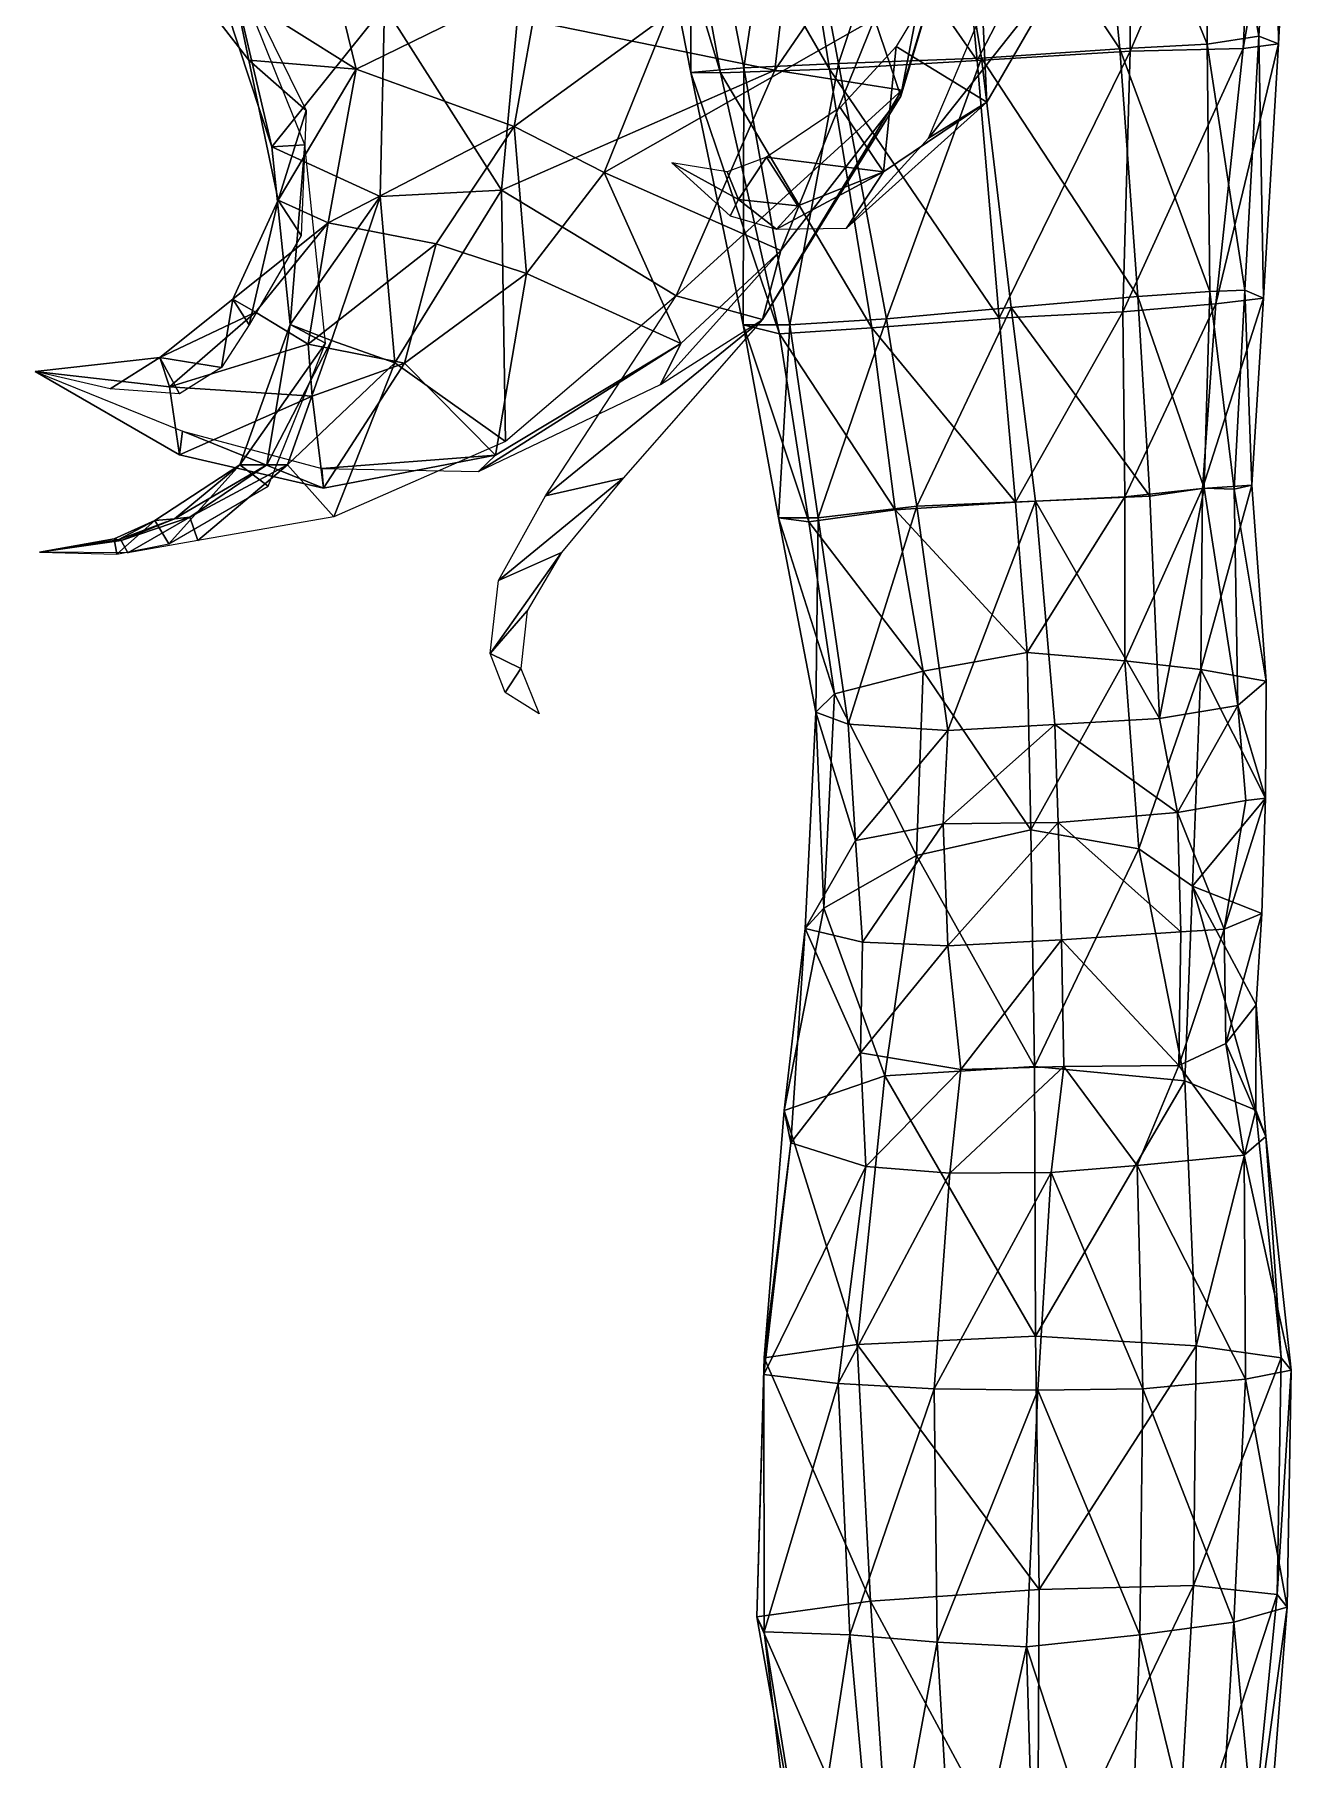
# Model space of a CAD drawing. Extents: x -64 to 64, y 0 to 156.
# Drawn here: x -22.85 to -0.86, y 29.97 to 60.08 of the extents above; entities that cross this region are included whole.
import ezdxf

# ---------------------------------------------------------------- set-up
doc = ezdxf.new("R2010")
doc.units = 0
doc.layers.add('Leg', color=250, linetype='CONTINUOUS')
doc.layers.add('tail_bottom', color=250, linetype='CONTINUOUS')

msp = doc.modelspace()

# ---------------------------------------------------------------- meshes
at = {"layer": 'Leg', "color": 250}
mesh = msp.add_polyface(dxfattribs=at)
corners = [(-2.36906, 59.915249, 4.457319), (-1.468456, 60.054707, 2.506418), (-1.710767, 55.619804, 2.133105), (-7.114652, 64.665314, 7.246016), (-6.309964, 59.667297, 6.469516), (-8.806562, 59.576893, 5.607812), (-9.722851, 64.437004, 6.240615), (-10.459458, 59.499256, 3.721711), (-11.398246, 64.337868, 4.048214), (-6.38724, 59.626167, -5.375882), (-3.712741, 59.79007, -4.88668), (-3.693727, 64.824661, -5.378979), (-6.862126, 64.64946, -5.789281), (-12.34294, 64.272606, 1.041414), (-12.16193, 70.250465, 4.217796), (-3.896263, 59.834381, 5.891017), (-3.578873, 55.507568, 5.152403), (-4.387651, 64.873398, 6.759317), (-2.345548, 64.952362, 5.19402), (-11.386554, 59.418404, 0.860011), (-10.870247, 59.415344, -2.120187), (-11.778334, 64.34745, -2.022486), (-13.348325, 70.109413, 1.287197), (-12.743518, 70.008453, -1.825399), (-9.755929, 64.469894, -4.505884), (-8.964643, 59.474697, -4.224884), (-6.003654, 55.130573, -5.006293), (-0.861738, 64.891159, 0.398925), (-1.486231, 64.931999, -3.152977), (-1.742845, 59.839596, -3.223577), (-1.123451, 59.918659, 0.007322), (-2.216057, 55.380199, -3.05719), (-1.186243, 65.021912, 2.950322), (-1.383862, 55.478653, -0.395391), (-3.839554, 55.239376, -4.547991), (-2.32517, 55.598831, 3.533004)]
mesh.append_faces([[corners[k] for k in face] for face in [(0, 1, 2), (3, 4, 5), (6, 3, 5), (6, 5, 7), (8, 6, 7), (9, 10, 11), (12, 9, 11), (8, 13, 14), (4, 15, 16), (15, 4, 3), (17, 15, 3), (17, 18, 0), (15, 17, 0), (8, 7, 19), (13, 8, 19), (13, 19, 20), (21, 13, 20), (13, 21, 22), (23, 21, 24), (21, 20, 25), (24, 21, 25), (10, 9, 26), (9, 12, 24), (25, 9, 24), (27, 28, 29), (30, 27, 29), (30, 29, 31), (1, 0, 18), (32, 1, 18), (30, 33, 1), (30, 1, 32), (27, 30, 32), (28, 11, 10), (29, 28, 10), (10, 34, 29), (15, 0, 35)]], dxfattribs={"color": 250})
mesh = msp.add_polyface(dxfattribs=at)
corners = [(-1.710767, 55.619804, 2.133105), (-2.32517, 55.598831, 3.533004), (-2.36906, 59.915249, 4.457319), (-7.971074, 55.116077, 4.939702), (-5.789575, 55.314388, 5.834302), (-7.438782, 51.850666, 4.433267), (-6.309964, 59.667297, 6.469516), (-8.806562, 59.576893, 5.607812), (-3.578873, 55.507568, 5.152403), (-3.371682, 52.020359, 4.649372), (-9.65807, 55.016846, 3.265201), (-10.459458, 59.499256, 3.721711), (-9.160978, 51.645439, 2.942968), (-9.855073, 51.64539, 0.209567), (-10.472764, 55.016792, 0.451999), (-11.386554, 59.418404, 0.860011), (-9.839859, 54.856842, -2.157096), (-10.870247, 59.415344, -2.120187), (-8.223156, 54.960205, -3.843994), (-8.964643, 59.474697, -4.224884), (-7.819065, 51.786606, -3.830931), (-9.325469, 51.573441, -2.28563), (-3.839554, 55.239376, -4.547991), (-6.003654, 55.130573, -5.006293), (-5.713863, 51.917976, -4.75853), (-3.712741, 59.79007, -4.88668), (-6.38724, 59.626167, -5.375882), (-1.383862, 55.478653, -0.395391), (-1.123451, 59.918659, 0.007322), (-2.216057, 55.380199, -3.05719), (-1.586971, 52.215946, -0.748028), (-1.896376, 52.147697, 1.700073), (-1.468456, 60.054707, 2.506418), (-1.742845, 59.839596, -3.223577), (-2.452765, 52.1562, -3.165828), (-2.419978, 52.163525, 3.098171), (-3.896263, 59.834381, 5.891017), (-3.810163, 52.010983, -4.448827)]
mesh.append_faces([[corners[k] for k in face] for face in [(0, 1, 2), (3, 4, 5), (6, 4, 3), (7, 6, 3), (4, 8, 9), (4, 6, 8), (10, 11, 7), (3, 10, 7), (12, 10, 3), (13, 14, 10), (11, 10, 14), (15, 11, 14), (16, 17, 15), (14, 16, 15), (18, 19, 17), (16, 18, 17), (20, 18, 16), (16, 14, 21), (22, 23, 24), (22, 25, 23), (19, 18, 23), (26, 19, 23), (23, 18, 24), (27, 28, 29), (0, 27, 30), (31, 0, 30), (27, 0, 32), (22, 29, 33), (34, 30, 27), (29, 34, 27), (1, 0, 31), (35, 1, 31), (8, 1, 35), (9, 8, 35), (8, 36, 1), (29, 22, 37)]], dxfattribs={"color": 250})
mesh = msp.add_polyface(dxfattribs=at)
corners = [(-2.419978, 52.163525, 3.098171), (-3.202977, 48.141434, 4.016845), (-3.371682, 52.020359, 4.649372), (-1.896376, 52.147697, 1.700073), (-1.831674, 48.367493, 1.634457), (-1.336879, 48.792542, -0.93596), (-2.48307, 48.996403, -3.293704), (-1.352143, 46.749466, -0.83856), (-5.789575, 55.314388, 5.834302), (-5.368383, 51.938076, 5.307069), (-7.438782, 51.850666, 4.433267), (-9.160978, 51.645439, 2.942968), (-8.636175, 48.040924, 2.44735), (-9.201982, 48.254482, -0.005665), (-9.855073, 51.64539, 0.209567), (-1.586971, 52.215946, -0.748028), (-3.810267, 49.147694, -4.087609), (-2.452765, 52.1562, -3.165828), (-3.810163, 52.010983, -4.448827), (-5.510666, 49.297184, -4.666215), (-5.713863, 51.917976, -4.75853), (-7.819065, 51.786606, -3.830931), (-7.328669, 48.971012, -3.625213), (-9.325469, 51.573441, -2.28563), (-8.880371, 48.574341, -2.314609), (-5.032379, 48.04026, 5.203443), (-6.900177, 47.930244, 4.131142), (-5.446833, 46.20134, -5.218414), (-7.971074, 55.116077, 4.939702), (-9.65807, 55.016846, 3.265201), (-9.839859, 54.856842, -2.157096), (-10.472764, 55.016792, 0.451999), (-3.839554, 55.239376, -4.547991), (-8.223156, 54.960205, -3.843994), (-2.216057, 55.380199, -3.05719)]
mesh.append_faces([[corners[k] for k in face] for face in [(0, 1, 2), (3, 4, 0), (4, 1, 0), (5, 6, 7), (8, 9, 10), (11, 12, 13), (14, 11, 13), (5, 4, 3), (15, 5, 3), (16, 6, 17), (18, 16, 17), (19, 16, 18), (20, 19, 18), (21, 22, 19), (20, 21, 19), (23, 24, 22), (21, 23, 22), (9, 25, 26), (10, 9, 26), (19, 27, 16), (19, 22, 27), (9, 2, 1), (25, 9, 1), (9, 8, 2), (10, 11, 28), (12, 11, 10), (26, 12, 10), (14, 13, 24), (23, 14, 24), (11, 14, 29), (23, 21, 30), (31, 14, 23), (18, 32, 20), (33, 21, 20), (6, 5, 15), (17, 6, 15), (17, 34, 18)]], dxfattribs={"color": 250})
mesh = msp.add_polyface(dxfattribs=at)
corners = [(-3.202977, 48.141434, 4.016845), (-1.831674, 48.367493, 1.634457), (-2.886668, 46.499229, 4.280777), (-2.070649, 44.462292, 1.800362), (-2.826851, 44.420914, 3.984961), (-1.694458, 46.708595, 1.923235), (-8.39125, 44.237309, 2.393356), (-9.392247, 44.473682, -0.286047), (-8.508965, 46.01162, 2.505775), (-9.201982, 48.254482, -0.005665), (-8.636175, 48.040924, 2.44735), (-1.352143, 46.749466, -0.83856), (-2.48307, 48.996403, -3.293704), (-2.62462, 45.218166, -3.345824), (-1.4153, 44.73999, -0.8888), (-1.514399, 43.146889, -1.1922), (-1.336879, 48.792542, -0.93596), (-3.810267, 49.147694, -4.087609), (-3.564133, 45.868538, -4.72301), (-5.446833, 46.20134, -5.218414), (-5.386706, 42.067474, -6.434634), (-7.448234, 45.753647, -4.305013), (-7.328669, 48.971012, -3.625213), (-8.880371, 48.574341, -2.314609), (-9.063634, 44.831261, -2.819921), (-4.912653, 44.276432, 5.014161), (-4.97057, 46.328548, 5.301176), (-6.896452, 44.172924, 4.090159), (-6.977268, 46.302441, 4.419573), (-5.032379, 48.04026, 5.203443), (-6.900177, 47.930244, 4.131142)]
mesh.append_faces([[corners[k] for k in face] for face in [(0, 1, 2), (3, 4, 2), (3, 2, 5), (2, 1, 5), (6, 7, 8), (9, 10, 8), (7, 9, 8), (11, 12, 13), (14, 11, 13), (15, 14, 13), (3, 5, 11), (14, 3, 11), (11, 5, 1), (16, 11, 1), (12, 17, 18), (13, 12, 18), (18, 19, 20), (19, 18, 17), (19, 21, 20), (22, 21, 19), (23, 24, 21), (22, 23, 21), (4, 25, 26), (2, 4, 26), (27, 28, 26), (25, 27, 26), (2, 26, 29), (0, 2, 29), (29, 26, 28), (30, 29, 28), (30, 28, 8), (10, 30, 8), (28, 27, 6), (8, 28, 6), (24, 23, 9), (7, 24, 9)]], dxfattribs={"color": 250})
mesh = msp.add_polyface(dxfattribs=at)
corners = [(-2.826851, 44.420914, 3.984961), (-2.070649, 44.462292, 1.800362), (-2.86443, 42.085899, 3.120115), (-1.724316, 40.519287, 0.95342), (-3.590817, 40.336693, 2.65572), (-9.392247, 44.473682, -0.286047), (-9.641301, 40.73399, -0.769803), (-9.756708, 41.301479, -3.252434), (-1.521898, 41.303688, -3.821701), (-1.343999, 40.845489, -1.3368), (-1.514399, 43.146889, -1.1922), (-2.042428, 42.467987, 1.273914), (-8.331717, 40.324589, 1.253317), (-8.425529, 42.306896, 1.866009), (-8.39125, 44.237309, 2.393356), (-6.673731, 42.013103, 3.361713), (-6.863218, 40.204193, 2.698419), (-9.063634, 44.831261, -2.819921), (-2.62462, 45.218166, -3.345824), (-4.874531, 42.070408, 4.102914), (-5.095618, 40.214996, 3.54752), (-1.4153, 44.73999, -0.8888), (-3.564133, 45.868538, -4.72301), (-2.759306, 41.816875, -5.868732), (-5.386706, 42.067474, -6.434634), (-7.448234, 45.753647, -4.305013), (-8.001408, 41.903976, -5.422234), (-5.368298, 37.359486, -7.134502), (-8.483098, 37.215584, -6.080303), (-4.912653, 44.276432, 5.014161), (-6.896452, 44.172924, 4.090159)]
mesh.append_faces([[corners[k] for k in face] for face in [(0, 1, 2), (3, 4, 2), (5, 6, 7), (8, 9, 10), (3, 2, 11), (2, 1, 11), (12, 6, 13), (5, 14, 13), (6, 5, 13), (12, 13, 15), (16, 12, 15), (5, 7, 17), (8, 10, 18), (19, 2, 4), (20, 19, 4), (11, 10, 9), (3, 11, 9), (21, 10, 11), (1, 21, 11), (18, 22, 23), (8, 18, 23), (23, 22, 24), (25, 26, 24), (26, 25, 17), (7, 26, 17), (23, 24, 27), (28, 26, 7), (27, 24, 26), (29, 0, 2), (19, 29, 2), (16, 15, 19), (20, 16, 19), (29, 19, 15), (30, 29, 15), (13, 14, 30), (15, 13, 30)]], dxfattribs={"color": 250})
mesh = msp.add_polyface(dxfattribs=at)
corners = [(-5.368298, 37.359486, -7.134502), (-8.483098, 37.215584, -6.080303), (-5.300897, 32.936085, -7.245102), (-2.559797, 37.189285, -6.811801), (-10.106699, 36.984085, -4.185503), (-10.1088, 36.693684, -1.749903), (-10.231999, 32.458286, -4.570603), (-8.250698, 32.734085, -6.444303), (-1.075797, 36.980587, -4.7858), (-2.608096, 33.008484, -6.687701), (-7.1376, 36.438786, 2.045399), (-5.3248, 36.415283, 2.6704), (-7.0862, 32.018486, 1.751699), (-1.149796, 32.853085, -4.7976), (-1.521898, 41.303688, -3.821701), (-2.759306, 41.816875, -5.868732), (-9.756708, 41.301479, -3.252434), (-8.001408, 41.903976, -5.422234), (-8.8135, 36.535385, 0.311998), (-10.107199, 32.200787, -2.145002), (-1.698699, 36.608089, 0.113), (-0.904298, 36.76759, -2.3641), (-0.970197, 32.627285, -2.470299), (-8.6117, 32.146385, -0.075601), (-3.491499, 36.443089, 1.7203), (-3.547899, 32.144783, 1.4882), (-1.902598, 32.368885, -0.202899), (-5.095618, 40.214996, 3.54752), (-3.590817, 40.336693, 2.65572), (-6.863218, 40.204193, 2.698419), (-8.331717, 40.324589, 1.253317), (-9.641301, 40.73399, -0.769803), (-1.724316, 40.519287, 0.95342), (-1.343999, 40.845489, -1.3368)]
mesh.append_faces([[corners[k] for k in face] for face in [(0, 1, 2), (3, 0, 2), (4, 5, 6), (2, 1, 7), (8, 3, 9), (3, 2, 9), (10, 11, 12), (13, 8, 9), (14, 15, 3), (8, 14, 3), (3, 15, 0), (4, 1, 16), (1, 0, 17), (5, 18, 19), (20, 21, 22), (18, 10, 23), (11, 24, 25), (24, 20, 26), (21, 8, 13), (27, 28, 24), (11, 27, 24), (10, 29, 27), (11, 10, 27), (18, 30, 29), (10, 18, 29), (30, 18, 5), (31, 30, 5), (4, 16, 31), (5, 4, 31), (7, 1, 4), (28, 32, 20), (24, 28, 20), (21, 20, 32), (33, 21, 32), (8, 21, 33), (14, 8, 33)]], dxfattribs={"color": 250})
mesh = msp.add_polyface(dxfattribs=at)
corners = [(-10.231999, 32.458286, -4.570603), (-7.867597, 27.080883, -5.937302), (-8.250698, 32.734085, -6.444303), (-7.0862, 32.018486, 1.751699), (-5.526899, 31.935785, 2.5574), (-6.753398, 26.394085, 1.2482), (-10.1088, 36.693684, -1.749903), (-10.107199, 32.200787, -2.145002), (-9.250597, 26.908882, -4.526902), (-5.334596, 27.328182, -6.620602), (-2.608096, 33.008484, -6.687701), (-5.300897, 32.936085, -7.245102), (-8.6117, 32.146385, -0.075601), (-8.102998, 26.510283, -0.283601), (-9.445998, 26.682983, -2.387502), (-5.3248, 36.415283, 2.6704), (-3.750598, 26.561686, 1.100501), (-5.359499, 26.373384, 1.9697), (-2.932996, 27.358685, -5.943501), (-3.547899, 32.144783, 1.4882), (-8.8135, 36.535385, 0.311998), (-1.902598, 32.368885, -0.202899), (-1.698699, 36.608089, 0.113), (-0.970197, 32.627285, -2.470299), (-7.1376, 36.438786, 2.045399), (-3.491499, 36.443089, 1.7203), (-0.904298, 36.76759, -2.3641), (-1.149796, 32.853085, -4.7976), (-1.416296, 27.031185, -2.362499), (-2.230897, 26.744385, -0.312699), (-1.707396, 27.243784, -4.4109), (-3.341795, 22.880182, -5.4407), (-5.262995, 22.862783, -6.170901), (-10.106699, 36.984085, -4.185503)]
mesh.append_faces([[corners[k] for k in face] for face in [(0, 1, 2), (3, 4, 5), (6, 7, 0), (8, 1, 0), (9, 10, 11), (12, 13, 14), (14, 7, 12), (3, 15, 4), (16, 17, 4), (18, 10, 9), (5, 4, 17), (4, 19, 16), (20, 12, 7), (21, 22, 23), (24, 3, 12), (4, 15, 19), (19, 25, 21), (23, 26, 27), (21, 23, 28), (29, 21, 28), (3, 5, 13), (12, 3, 13), (19, 21, 29), (16, 19, 29), (23, 27, 30), (28, 23, 30), (18, 31, 30), (27, 10, 18), (30, 27, 18), (9, 1, 32), (8, 0, 7), (14, 8, 7), (0, 2, 33), (9, 11, 2), (1, 9, 2), (18, 9, 32)]], dxfattribs={"color": 250})
at = {"layer": 'tail_bottom', "color": 250}
mesh = msp.add_polyface(dxfattribs=at)
corners = [(-14.691942, 57.36369, -12.614027), (-14.415241, 60.371998, -10.865522), (-9.921529, 59.457998, -12.684227), (-9.921529, 59.457998, -12.684227), (-14.415241, 60.371998, -10.865522), (-9.400027, 63.917211, -11.029922), (-15.016242, 64.186608, -9.347518), (-9.400027, 63.917211, -11.029922), (-14.415241, 60.371998, -10.865522), (-7.702423, 59.111994, -18.467741), (-11.644633, 55.522588, -14.573432), (-9.921529, 59.457998, -12.684227), (-9.400027, 63.917211, -11.029922), (-6.73882, 64.09511, -17.29954), (-9.921529, 59.457998, -12.684227), (-7.702423, 59.111994, -18.467741), (-9.921529, 59.457998, -12.684227), (-6.73882, 64.09511, -17.29954), (-8.177724, 60.3528, -23.719957), (-12.898136, 57.675991, -24.856659), (-9.812029, 56.313886, -23.295256), (-11.787633, 60.426098, -26.026663), (-14.469241, 58.476395, -23.533556), (-12.898136, 57.675991, -24.856659), (-8.177724, 60.3528, -23.719957), (-11.787633, 60.426098, -26.026663), (-12.898136, 57.675991, -24.856659), (-14.011739, 61.054199, -24.78756), (-14.469241, 58.476395, -23.533556), (-11.787633, 60.426098, -26.026663), (-7.716922, 59.005396, -20.144447), (-8.177724, 60.3528, -23.719957), (-9.812029, 56.313886, -23.295256), (-14.469241, 58.476395, -23.533556), (-14.011739, 61.054199, -24.78756), (-17.229147, 59.478893, -23.726957), (-7.236421, 58.269693, -20.87505), (-4.799714, 61.358603, -20.068348), (-6.214518, 58.898195, -22.201454), (-7.236421, 58.269693, -20.87505), (-6.016018, 61.148901, -18.851744), (-4.799714, 61.358603, -20.068348), (-7.801522, 59.8701, -23.346355), (-6.214518, 58.898195, -22.201454), (-6.375119, 62.233908, -21.515652), (-4.799714, 61.358603, -20.068348), (-6.375119, 62.233908, -21.515652), (-6.214518, 58.898195, -22.201454), (-8.779725, 58.810495, -24.63316), (-8.022823, 57.687192, -24.169857), (-7.801522, 59.8701, -23.346355), (-6.214518, 58.898195, -22.201454), (-7.801522, 59.8701, -23.346355), (-8.022823, 57.687192, -24.169857), (-8.779725, 58.810495, -24.63316), (-10.062829, 57.942792, -26.124563), (-8.022823, 57.687192, -24.169857), (-6.375119, 62.233908, -21.515652), (-4.799714, 61.358603, -20.068348), (-5.490916, 64.934412, -20.154947), (-4.081312, 64.47671, -18.583042), (-5.490916, 64.934412, -20.154947), (-4.799714, 61.358603, -20.068348), (-5.290715, 64.476107, -17.36574), (-4.081312, 64.47671, -18.583042), (-6.016018, 61.148901, -18.851744), (-4.799714, 61.358603, -20.068348), (-6.016018, 61.148901, -18.851744), (-4.081312, 64.47671, -18.583042), (-14.011739, 61.054199, -24.78756), (-11.787633, 60.426098, -26.026663), (-13.711938, 63.444904, -26.025164), (-11.129432, 63.563706, -26.991365), (-13.711938, 63.444904, -26.025164), (-11.787633, 60.426098, -26.026663), (-13.751738, 66.058205, -27.087564), (-13.711938, 63.444904, -26.025164), (-11.129432, 63.563706, -26.991365), (-13.711938, 63.444904, -26.025164), (-13.751738, 66.058205, -27.087564), (-18.369551, 63.580504, -26.576164), (-11.787633, 60.426098, -26.026663), (-8.177724, 60.3528, -23.719957), (-11.129432, 63.563706, -26.991365), (-7.636322, 63.220907, -24.412859), (-11.129432, 63.563706, -26.991365), (-8.177724, 60.3528, -23.719957), (-7.636322, 63.220907, -24.412859), (-7.520421, 66.537019, -24.800959), (-11.129432, 63.563706, -26.991365), (-6.79562, 62.111803, -20.404247), (-6.73882, 64.09511, -17.29954), (-6.002217, 65.406107, -20.483648), (-6.79562, 62.111803, -20.404247), (-6.002217, 65.406107, -20.483648), (-7.636322, 63.220907, -24.412859), (-6.79562, 62.111803, -20.404247), (-7.716922, 59.005396, -20.144447), (-7.702423, 59.111994, -18.467741), (-6.79562, 62.111803, -20.404247), (-7.702423, 59.111994, -18.467741), (-6.73882, 64.09511, -17.29954), (-6.79562, 62.111803, -20.404247), (-7.636322, 63.220907, -24.412859), (-8.177724, 60.3528, -23.719957), (-6.79562, 62.111803, -20.404247), (-8.177724, 60.3528, -23.719957), (-7.716922, 59.005396, -20.144447), (-13.711938, 63.444904, -26.025164), (-17.785049, 61.743202, -25.286261), (-14.011739, 61.054199, -24.78756), (-17.247048, 64.015511, -12.068925), (-15.016242, 64.186608, -9.347518), (-14.415241, 60.371998, -10.865522), (-16.736748, 60.569096, -12.854028), (-17.247048, 64.015511, -12.068925), (-14.415241, 60.371998, -10.865522), (-14.691942, 57.36369, -12.614027), (-16.736748, 60.569096, -12.854028), (-14.415241, 60.371998, -10.865522), (-14.691942, 57.36369, -12.614027), (-16.812248, 57.254791, -14.08053), (-16.736748, 60.569096, -12.854028)]
mesh.append_faces([[corners[k] for k in face] for face in [(0, 1, 2), (3, 4, 5), (6, 7, 8), (9, 10, 11), (12, 13, 14), (15, 16, 17), (18, 19, 20), (21, 22, 23), (24, 25, 26), (27, 28, 29), (30, 31, 32), (33, 34, 35), (36, 37, 38), (39, 40, 41), (42, 43, 44), (45, 46, 47), (48, 49, 50), (51, 52, 53), (54, 55, 56), (57, 58, 59), (60, 61, 62), (63, 64, 65), (66, 67, 68), (69, 70, 71), (72, 73, 74), (75, 76, 77), (78, 79, 80), (81, 82, 83), (84, 85, 86), (87, 88, 89), (90, 91, 92), (93, 94, 95), (96, 97, 98), (99, 100, 101), (102, 103, 104), (105, 106, 107), (108, 109, 110), (111, 112, 113), (114, 115, 116), (117, 118, 119), (120, 121, 122)]], dxfattribs={"color": 250})
mesh = msp.add_polyface(dxfattribs=at)
corners = [(-18.704853, 58.122589, -14.978133), (-18.381252, 55.017581, -15.544435), (-18.126951, 58.157489, -17.612341), (-17.76445, 54.694183, -17.128637), (-18.126951, 58.157489, -17.612341), (-18.381252, 55.017581, -15.544435), (-16.389145, 54.347381, -24.195356), (-15.831045, 56.425884, -23.341755), (-18.066652, 54.675582, -24.011557), (-18.001152, 53.768478, -24.318459), (-16.389145, 54.347381, -24.195356), (-18.066652, 54.675582, -24.011557), (-18.126951, 58.157489, -17.612341), (-19.521456, 61.630302, -18.018642), (-18.704853, 58.122589, -14.978133), (-19.869255, 61.655799, -14.343032), (-18.704853, 58.122589, -14.978133), (-19.521456, 61.630302, -18.018642), (-19.869255, 61.655799, -14.343032), (-19.521456, 61.630302, -18.018642), (-21.085859, 64.496909, -14.151231), (-21.690762, 65.065207, -18.033642), (-21.085859, 64.496909, -14.151231), (-19.521456, 61.630302, -18.018642), (-18.101452, 58.753791, -18.461342), (-19.104954, 59.633491, -21.795351), (-19.521456, 61.630302, -18.018642), (-20.634657, 61.613799, -22.601154), (-19.521456, 61.630302, -18.018642), (-19.104954, 59.633491, -21.795351), (-18.191952, 56.575385, -19.507246), (-18.591652, 57.190089, -21.817751), (-18.101452, 58.753791, -18.461342), (-19.104954, 59.633491, -21.795351), (-18.101452, 58.753791, -18.461342), (-18.591652, 57.190089, -21.817751), (-19.387356, 55.459884, -22.699154), (-18.591652, 57.190089, -21.817751), (-19.100153, 55.014281, -20.946949), (-18.191952, 56.575385, -19.507246), (-19.100153, 55.014281, -20.946949), (-18.591652, 57.190089, -21.817751), (-17.785049, 61.743202, -25.286261), (-17.229147, 59.478893, -23.726957), (-14.011739, 61.054199, -24.78756), (-17.229147, 59.478893, -23.726957), (-17.785049, 61.743202, -25.286261), (-20.634657, 61.613799, -22.601154), (-19.104954, 59.633491, -21.795351), (-17.229147, 59.478893, -23.726957), (-20.634657, 61.613799, -22.601154), (-18.591652, 57.190089, -21.817751), (-17.229147, 59.478893, -23.726957), (-19.104954, 59.633491, -21.795351), (-18.369551, 63.580504, -26.576164), (-20.634657, 61.613799, -22.601154), (-17.785049, 61.743202, -25.286261), (-18.369551, 63.580504, -26.576164), (-22.848364, 64.090208, -23.856157), (-20.634657, 61.613799, -22.601154), (-22.848364, 64.090208, -23.856157), (-21.690762, 65.065207, -18.033642), (-19.521456, 61.630302, -18.018642), (-22.848364, 64.090208, -23.856157), (-19.521456, 61.630302, -18.018642), (-20.634657, 61.613799, -22.601154), (-17.72265, 56.795684, -23.193855), (-17.229147, 59.478893, -23.726957), (-18.591652, 57.190089, -21.817751), (-17.72265, 56.795684, -23.193855), (-14.469241, 58.476395, -23.533556), (-17.229147, 59.478893, -23.726957), (-17.72265, 56.795684, -23.193855), (-18.066652, 54.675582, -24.011557), (-15.831045, 56.425884, -23.341755), (-17.72265, 56.795684, -23.193855), (-18.591652, 57.190089, -21.817751), (-19.387356, 55.459884, -22.699154), (-18.986153, 55.234881, -23.096355), (-20.493357, 53.934077, -24.79006), (-18.066652, 54.675582, -24.011557), (-18.986153, 55.234881, -23.096355), (-19.387356, 55.459884, -22.699154), (-20.660158, 54.444979, -23.780956), (-18.986153, 55.234881, -23.096355), (-20.660158, 54.444979, -23.780956), (-20.493357, 53.934077, -24.79006), (-18.986153, 55.234881, -23.096355), (-17.72265, 56.795684, -23.193855), (-19.387356, 55.459884, -22.699154), (-18.986153, 55.234881, -23.096355), (-18.066652, 54.675582, -24.011557), (-17.72265, 56.795684, -23.193855), (-13.711938, 63.444904, -26.025164), (-18.369551, 63.580504, -26.576164), (-17.785049, 61.743202, -25.286261), (-19.579855, 54.266379, -21.816151), (-19.387356, 55.459884, -22.699154), (-19.100153, 55.014281, -20.946949), (-19.579855, 54.266379, -21.816151), (-20.660158, 54.444979, -23.780956), (-19.387356, 55.459884, -22.699154), (-17.247048, 64.015511, -12.068925), (-19.869255, 61.655799, -14.343032), (-21.085859, 64.496909, -14.151231), (-16.736748, 60.569096, -12.854028), (-19.869255, 61.655799, -14.343032), (-17.247048, 64.015511, -12.068925), (-16.736748, 60.569096, -12.854028), (-18.704853, 58.122589, -14.978133), (-19.869255, 61.655799, -14.343032), (-18.704853, 58.122589, -14.978133), (-16.736748, 60.569096, -12.854028), (-16.812248, 57.254791, -14.08053), (-16.812248, 57.254791, -14.08053), (-18.381252, 55.017581, -15.544435), (-18.704853, 58.122589, -14.978133), (-18.381252, 55.017581, -15.544435), (-16.812248, 57.254791, -14.08053), (-17.65995, 54.738681, -14.743833), (-16.554247, 54.34898, -14.290132), (-17.65995, 54.738681, -14.743833), (-16.812248, 57.254791, -14.08053)]
mesh.append_faces([[corners[k] for k in face] for face in [(0, 1, 2), (3, 4, 5), (6, 7, 8), (9, 10, 11), (12, 13, 14), (15, 16, 17), (18, 19, 20), (21, 22, 23), (24, 25, 26), (27, 28, 29), (30, 31, 32), (33, 34, 35), (36, 37, 38), (39, 40, 41), (42, 43, 44), (45, 46, 47), (48, 49, 50), (51, 52, 53), (54, 55, 56), (57, 58, 59), (60, 61, 62), (63, 64, 65), (66, 67, 68), (69, 70, 71), (72, 73, 74), (75, 76, 77), (78, 79, 80), (81, 82, 83), (84, 85, 86), (87, 88, 89), (90, 91, 92), (93, 94, 95), (96, 97, 98), (99, 100, 101), (102, 103, 104), (105, 106, 107), (108, 109, 110), (111, 112, 113), (114, 115, 116), (117, 118, 119), (120, 121, 122)]], dxfattribs={"color": 250})
mesh = msp.add_polyface(dxfattribs=at)
corners = [(-14.623542, 52.97638, -15.187534), (-14.691942, 57.36369, -12.614027), (-11.644633, 55.522588, -14.573432), (-16.554247, 54.34898, -14.290132), (-14.691942, 57.36369, -12.614027), (-14.623542, 52.97638, -15.187534), (-15.094943, 52.455273, -22.083954), (-14.796741, 52.738178, -23.959757), (-17.82785, 52.504272, -23.677258), (-11.644633, 55.522588, -14.573432), (-14.691942, 57.36369, -12.614027), (-9.921529, 59.457998, -12.684227), (-7.702423, 59.111994, -18.467741), (-10.135429, 55.108583, -19.936346), (-11.644633, 55.522588, -14.573432), (-14.25594, 55.909687, -24.356659), (-12.898136, 57.675991, -24.856659), (-14.469241, 58.476395, -23.533556), (-14.25594, 55.909687, -24.356659), (-14.469241, 58.476395, -23.533556), (-15.831045, 56.425884, -23.341755), (-11.558333, 54.689381, -23.384756), (-9.812029, 56.313886, -23.295256), (-12.898136, 57.675991, -24.856659), (-11.558333, 54.689381, -23.384756), (-14.25594, 55.909687, -24.356659), (-14.796741, 52.738178, -23.959757), (-11.558333, 54.689381, -23.384756), (-12.898136, 57.675991, -24.856659), (-14.25594, 55.909687, -24.356659), (-12.568736, 52.338074, -20.86685), (-13.92674, 52.030476, -18.265343), (-10.135429, 55.108583, -19.936346), (-11.644633, 55.522588, -14.573432), (-10.135429, 55.108583, -19.936346), (-13.92674, 52.030476, -18.265343), (-10.135429, 55.108583, -19.936346), (-9.812029, 56.313886, -23.295256), (-11.917435, 53.971383, -20.376047), (-11.558333, 54.689381, -23.384756), (-11.917435, 53.971383, -20.376047), (-9.812029, 56.313886, -23.295256), (-15.094943, 52.455273, -22.083954), (-11.558333, 54.689381, -23.384756), (-14.796741, 52.738178, -23.959757), (-11.558333, 54.689381, -23.384756), (-15.094943, 52.455273, -22.083954), (-11.917435, 53.971383, -20.376047), (-16.389145, 54.347381, -24.195356), (-14.25594, 55.909687, -24.356659), (-15.831045, 56.425884, -23.341755), (-16.389145, 54.347381, -24.195356), (-14.796741, 52.738178, -23.959757), (-14.25594, 55.909687, -24.356659), (-7.716922, 59.005396, -20.144447), (-10.135429, 55.108583, -19.936346), (-7.702423, 59.111994, -18.467741), (-7.716922, 59.005396, -20.144447), (-9.812029, 56.313886, -23.295256), (-10.135429, 55.108583, -19.936346), (-16.554247, 54.34898, -14.290132), (-14.623542, 52.97638, -15.187534), (-17.62085, 51.660972, -14.615533), (-14.628342, 48.596767, -22.509054), (-14.353141, 49.012768, -22.727055), (-14.03734, 48.222565, -23.731256), (-14.890443, 49.277565, -21.286949), (-14.244841, 50.020771, -22.096254), (-14.353141, 49.012768, -22.727055), (-14.628342, 48.596767, -22.509054), (-14.890443, 49.277565, -21.286949), (-14.353141, 49.012768, -22.727055), (-12.568736, 52.338074, -20.86685), (-13.64714, 51.037575, -21.475952), (-14.742742, 50.550671, -19.774345), (-14.742742, 50.550671, -19.774345), (-13.92674, 52.030476, -18.265343), (-12.568736, 52.338074, -20.86685), (-14.244841, 50.020771, -22.096254), (-14.890443, 49.277565, -21.286949), (-13.64714, 51.037575, -21.475952), (-14.742742, 50.550671, -19.774345), (-13.64714, 51.037575, -21.475952), (-14.890443, 49.277565, -21.286949), (-8.022823, 57.687192, -24.169857), (-8.670324, 56.699189, -23.293055), (-6.214518, 58.898195, -22.201454), (-7.236421, 58.269693, -20.87505), (-6.214518, 58.898195, -22.201454), (-8.670324, 56.699189, -23.293055), (-9.515028, 57.089391, -25.944063), (-8.022823, 57.687192, -24.169857), (-10.062829, 57.942792, -26.124563), (-9.515028, 57.089391, -25.944063), (-9.888928, 56.684991, -25.789364), (-8.022823, 57.687192, -24.169857), (-8.670324, 56.699189, -23.293055), (-8.022823, 57.687192, -24.169857), (-9.888928, 56.684991, -25.789364), (-17.72265, 56.795684, -23.193855), (-15.831045, 56.425884, -23.341755), (-14.469241, 58.476395, -23.533556), (-10.555831, 57.20229, -27.125967), (-11.718634, 57.84219, -27.726868), (-10.69923, 56.91549, -27.043566), (-9.515028, 57.089391, -25.944063), (-10.555831, 57.20229, -27.125967), (-9.888928, 56.684991, -25.789364), (-10.69923, 56.91549, -27.043566), (-9.888928, 56.684991, -25.789364), (-10.555831, 57.20229, -27.125967), (-10.75133, 57.684491, -27.115168), (-11.718634, 57.84219, -27.726868), (-10.555831, 57.20229, -27.125967), (-10.062829, 57.942792, -26.124563), (-10.555831, 57.20229, -27.125967), (-9.515028, 57.089391, -25.944063), (-10.75133, 57.684491, -27.115168), (-10.555831, 57.20229, -27.125967), (-10.062829, 57.942792, -26.124563), (-16.812248, 57.254791, -14.08053), (-14.691942, 57.36369, -12.614027), (-16.554247, 54.34898, -14.290132)]
mesh.append_faces([[corners[k] for k in face] for face in [(0, 1, 2), (3, 4, 5), (6, 7, 8), (9, 10, 11), (12, 13, 14), (15, 16, 17), (18, 19, 20), (21, 22, 23), (24, 25, 26), (27, 28, 29), (30, 31, 32), (33, 34, 35), (36, 37, 38), (39, 40, 41), (42, 43, 44), (45, 46, 47), (48, 49, 50), (51, 52, 53), (54, 55, 56), (57, 58, 59), (60, 61, 62), (63, 64, 65), (66, 67, 68), (69, 70, 71), (72, 73, 74), (75, 76, 77), (78, 79, 80), (81, 82, 83), (84, 85, 86), (87, 88, 89), (90, 91, 92), (93, 94, 95), (96, 97, 98), (99, 100, 101), (102, 103, 104), (105, 106, 107), (108, 109, 110), (111, 112, 113), (114, 115, 116), (117, 118, 119), (120, 121, 122)]], dxfattribs={"color": 250})
mesh = msp.add_polyface(dxfattribs=at)
corners = [(-20.315958, 52.747176, -25.040161), (-20.493357, 53.934077, -24.79006), (-22.834764, 54.197882, -25.747763), (-20.264658, 53.158976, -24.393358), (-20.315958, 52.747176, -25.040161), (-22.834764, 54.197882, -25.747763), (-17.801349, 52.161372, -24.510859), (-17.82785, 52.504272, -23.677258), (-14.796741, 52.738178, -23.959757), (-17.82785, 52.504272, -23.677258), (-17.801349, 52.161372, -24.510859), (-20.264658, 53.158976, -24.393358), (-20.315958, 52.747176, -25.040161), (-20.264658, 53.158976, -24.393358), (-17.801349, 52.161372, -24.510859), (-16.389145, 54.347381, -24.195356), (-17.801349, 52.161372, -24.510859), (-14.796741, 52.738178, -23.959757), (-18.001152, 53.768478, -24.318459), (-18.066652, 54.675582, -24.011557), (-20.493357, 53.934077, -24.79006), (-18.001152, 53.768478, -24.318459), (-20.315958, 52.747176, -25.040161), (-17.801349, 52.161372, -24.510859), (-18.001152, 53.768478, -24.318459), (-20.493357, 53.934077, -24.79006), (-20.315958, 52.747176, -25.040161), (-18.001152, 53.768478, -24.318459), (-17.801349, 52.161372, -24.510859), (-16.389145, 54.347381, -24.195356), (-20.660158, 54.444979, -23.780956), (-22.834764, 54.197882, -25.747763), (-20.493357, 53.934077, -24.79006), (-20.138258, 51.654574, -14.270931), (-18.431351, 52.570976, -14.467632), (-19.994957, 51.251174, -14.191332), (-17.62085, 51.660972, -14.615533), (-19.994957, 51.251174, -14.191332), (-18.431351, 52.570976, -14.467632), (-18.431351, 52.570976, -14.467632), (-16.554247, 54.34898, -14.290132), (-17.62085, 51.660972, -14.615533), (-18.381252, 55.017581, -15.544435), (-19.264456, 52.569179, -15.372734), (-17.76445, 54.694183, -17.128637), (-18.765253, 52.199573, -16.409838), (-17.76445, 54.694183, -17.128637), (-19.264456, 52.569179, -15.372734), (-19.264456, 52.569179, -15.372734), (-20.502758, 51.189273, -15.279735), (-18.765253, 52.199573, -16.409838), (-20.743959, 51.596072, -14.780132), (-20.502758, 51.189273, -15.279735), (-19.264456, 52.569179, -15.372734), (-21.45726, 51.275973, -14.404531), (-22.759365, 51.04407, -13.68013), (-21.407661, 51.008269, -14.635432), (-20.743959, 51.596072, -14.780132), (-21.407661, 51.008269, -14.635432), (-20.502758, 51.189273, -15.279735), (-21.45726, 51.275973, -14.404531), (-21.407661, 51.008269, -14.635432), (-20.743959, 51.596072, -14.780132), (-21.219358, 51.032267, -13.97103), (-22.759365, 51.04407, -13.68013), (-21.335861, 51.247973, -13.991631), (-21.335861, 51.247973, -13.991631), (-20.138258, 51.654574, -14.270931), (-21.219358, 51.032267, -13.97103), (-19.994957, 51.251174, -14.191332), (-21.219358, 51.032267, -13.97103), (-20.138258, 51.654574, -14.270931), (-19.579855, 54.266379, -21.816151), (-20.318857, 53.808978, -23.057755), (-20.660158, 54.444979, -23.780956), (-21.525162, 53.897276, -24.285358), (-20.660158, 54.444979, -23.780956), (-20.318857, 53.808978, -23.057755), (-21.525162, 53.897276, -24.285358), (-22.834764, 54.197882, -25.747763), (-20.660158, 54.444979, -23.780956), (-17.65995, 54.738681, -14.743833), (-18.792353, 52.570178, -14.859834), (-18.381252, 55.017581, -15.544435), (-19.264456, 52.569179, -15.372734), (-18.381252, 55.017581, -15.544435), (-18.792353, 52.570178, -14.859834), (-17.65995, 54.738681, -14.743833), (-16.554247, 54.34898, -14.290132), (-18.431351, 52.570976, -14.467632), (-18.431351, 52.570976, -14.467632), (-18.792353, 52.570178, -14.859834), (-17.65995, 54.738681, -14.743833), (-18.792353, 52.570178, -14.859834), (-20.400658, 51.629271, -14.491532), (-19.264456, 52.569179, -15.372734), (-20.743959, 51.596072, -14.780132), (-19.264456, 52.569179, -15.372734), (-20.400658, 51.629271, -14.491532), (-18.792353, 52.570178, -14.859834), (-18.431351, 52.570976, -14.467632), (-20.138258, 51.654574, -14.270931), (-20.138258, 51.654574, -14.270931), (-20.400658, 51.629271, -14.491532), (-18.792353, 52.570178, -14.859834), (-20.400658, 51.629271, -14.491532), (-21.38846, 51.260073, -14.170531), (-20.743959, 51.596072, -14.780132), (-21.45726, 51.275973, -14.404531), (-20.743959, 51.596072, -14.780132), (-21.38846, 51.260073, -14.170531), (-20.400658, 51.629271, -14.491532), (-20.138258, 51.654574, -14.270931), (-21.335861, 51.247973, -13.991631), (-21.335861, 51.247973, -13.991631), (-21.38846, 51.260073, -14.170531), (-20.400658, 51.629271, -14.491532), (-21.335861, 51.247973, -13.991631), (-22.759365, 51.04407, -13.68013), (-21.38846, 51.260073, -14.170531), (-22.759365, 51.04407, -13.68013), (-21.45726, 51.275973, -14.404531), (-21.38846, 51.260073, -14.170531)]
mesh.append_faces([[corners[k] for k in face] for face in [(0, 1, 2), (3, 4, 5), (6, 7, 8), (9, 10, 11), (12, 13, 14), (15, 16, 17), (18, 19, 20), (21, 22, 23), (24, 25, 26), (27, 28, 29), (30, 31, 32), (33, 34, 35), (36, 37, 38), (39, 40, 41), (42, 43, 44), (45, 46, 47), (48, 49, 50), (51, 52, 53), (54, 55, 56), (57, 58, 59), (60, 61, 62), (63, 64, 65), (66, 67, 68), (69, 70, 71), (72, 73, 74), (75, 76, 77), (78, 79, 80), (81, 82, 83), (84, 85, 86), (87, 88, 89), (90, 91, 92), (93, 94, 95), (96, 97, 98), (99, 100, 101), (102, 103, 104), (105, 106, 107), (108, 109, 110), (111, 112, 113), (114, 115, 116), (117, 118, 119), (120, 121, 122)]], dxfattribs={"color": 250})

doc.saveas('drawing.dxf')
